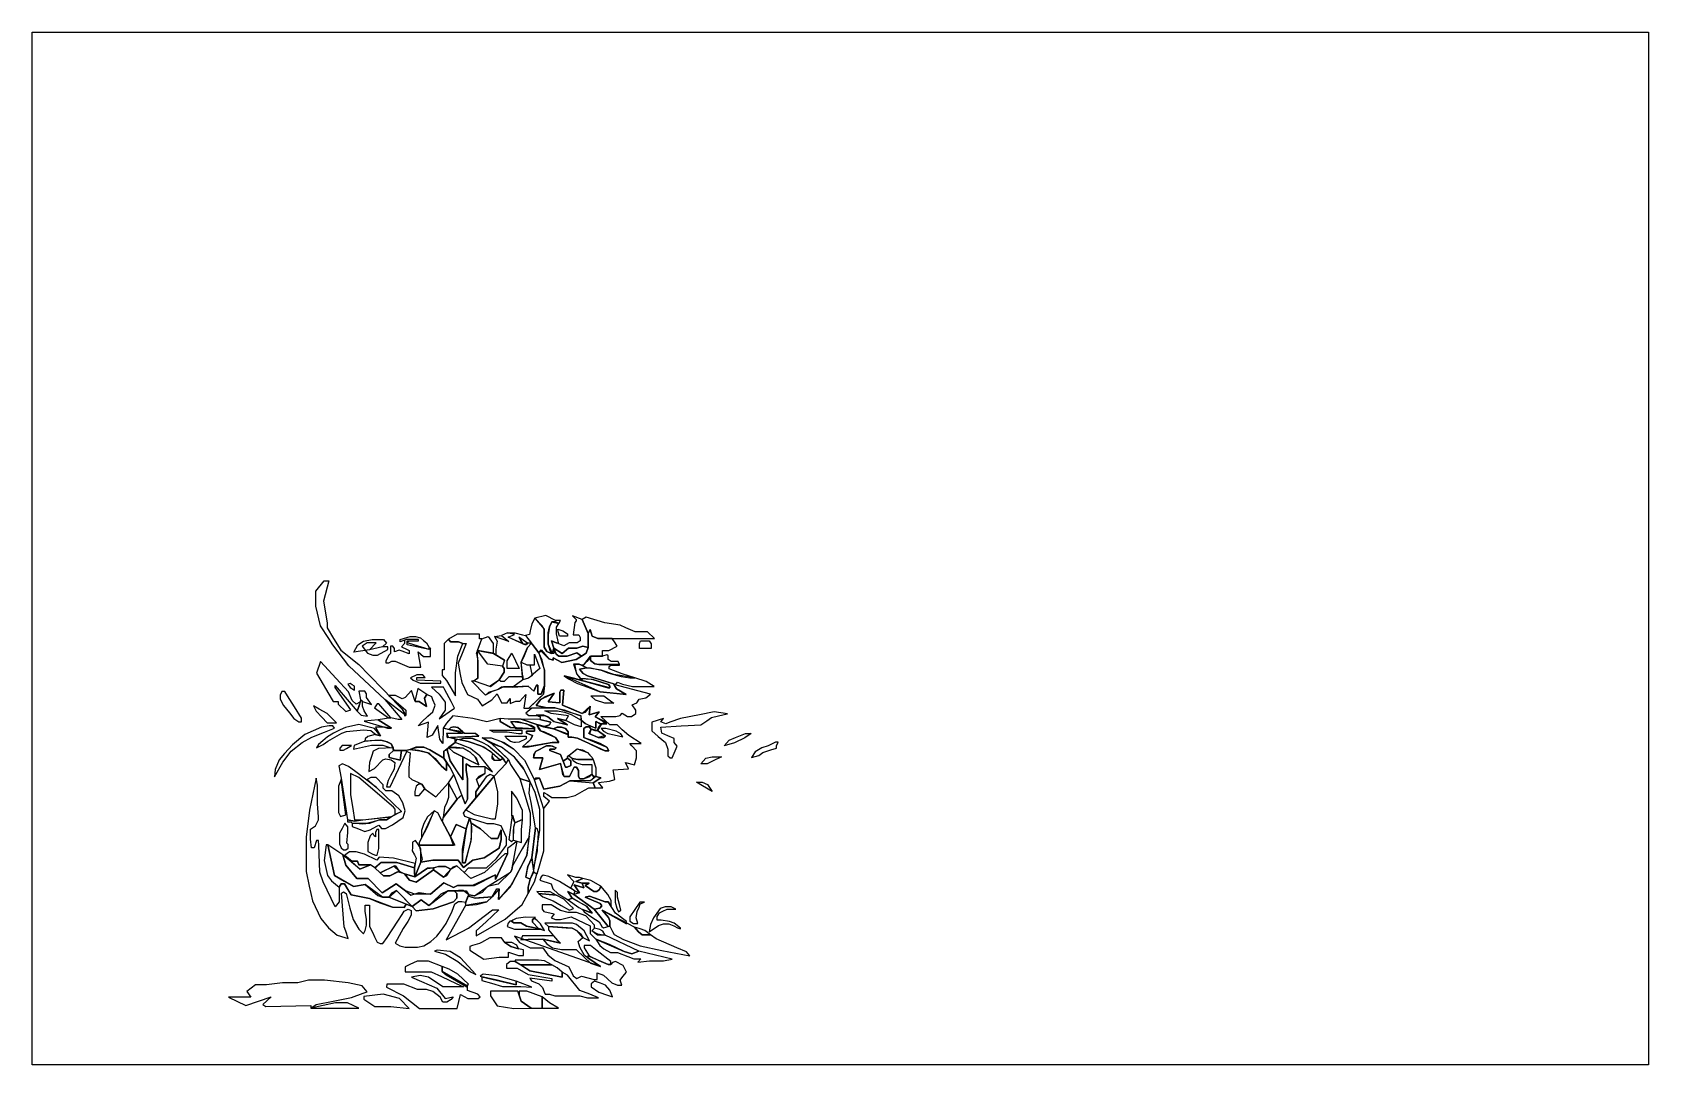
# Model space of a CAD drawing. Header units: millimetres. Extents: x 0 to 465, y 0 to 297.
import ezdxf

# ---------------------------------------------------------------- set-up
doc = ezdxf.new("R2010")
doc.units = ezdxf.units.MM
for name, color, linetype in [('16', 7, 'Continuous'), ('2', 7, 'Continuous'), ('22', 7, 'Continuous'), ('24', 7, 'Continuous'), ('3', 7, 'Continuous'), ('5', 7, 'Continuous'), ('6', 7, 'Continuous'), ('7', 7, 'Continuous'), ('Reference_Drawing', 7, 'Continuous')]:
    doc.layers.add(name, color=color, linetype=linetype)
picture_1 = doc.add_image_def('image1.jpg', size_in_pixel=(5491, 3509))

msp = doc.modelspace()

# ---------------------------------------------------------------- linework, layer by layer
at = {"layer": '16'}
for points in [[(106.35, 105.24), (104.44, 106.24), (102.54, 106.24), (107.44, 101.98), (107.44, 100.51), (106.92, 100.51), (107.42, 100.51), (101.4, 105.05), (106.31, 99.34), (105.22, 99.34), (103.11, 99.85), (99.48, 99.27), (103.3, 96.84), (102.71, 96.84), (101.31, 97.11), (98.71, 97.11), (100.19, 94.61), (98.64, 95.02), (96.52, 94.42), (95.69, 93.78), (95.63, 93.13), (98.52, 93.38), (100.23, 93.37), (101.79, 93.03), (103.18, 92.31), (103.79, 91.31), (103.9, 90.39), (106.22, 90.37), (107.52, 90.38), (110.82, 91.4), (112.56, 91.4), (114.34, 90.62), (118.33, 88.23), (118.33, 88.23), (118.33, 90.27), (119.33, 91.01), (121.66, 92.73), (121.66, 93.66), (119.72, 94.18), (119.72, 94.18), (119.25, 95.43), (123.76, 95.43), (118.21, 96.8), (118.03, 92.4), (118.03, 92.4), (117.21, 93.7), (116.68, 97.65), (115.04, 94.87), (113.57, 94.15), (113.96, 98.59), (111, 97.55), (112, 98.69), (113.73, 100.25), (115.18, 101.55), (115.82, 103.46), (115.21, 105.02), (114.89, 105.85), (113.49, 106.56), (112.81, 105.5), (113.36, 103.04), (111.28, 104.48), (110.09, 104.48), (109.09, 107.67), (107.26, 105.63)], [(125.77, 70.98), (124.76, 67.84), (124.23, 63.98), (123.77, 60.62), (123.77, 58.12), (124.47, 58.12), (126.23, 64.38), (126.38, 67.54), (126.4, 68.43), (126.25, 69.47)], [(89.91, 69.49), (89.13, 67.99), (88.38, 66.58), (88.38, 65.17), (88.38, 64.52), (88.38, 63.56), (88.85, 62.45), (89.53, 61.83), (90.19, 61.83), (90.81, 62.34), (90.81, 63.32), (90.49, 63.78), (90.78, 66.8), (90.78, 68.43)]]:
    msp.add_lwpolyline(points, close=True, dxfattribs=at)
at = {"layer": '2'}
for points in [[(136.83, 123.06), (138.72, 123.83), (136.68, 124.27), (138.76, 124.27), (140.95, 123.72), (141.83, 123.5), (143.56, 121.29), (142.41, 121.28), (142.41, 121.28), (139.96, 123.06), (140.84, 121.31)], [(128.09, 119.22), (132.63, 118.37), (135.77, 116.39), (135.21, 114.68), (130.99, 115.3)], [(126.32, 110.45), (127.08, 110.45), (131.46, 108.92), (134.27, 110.78), (134.78, 110.37), (135.77, 110.37), (136.32, 110.89), (137.18, 111.69), (141.1, 111.69), (141.1, 110.78), (138.18, 108.66), (135.51, 108.66), (134.93, 108.66), (133.98, 107.93), (131.17, 107.06), (130.33, 106.33)], [(119.51, 94.12), (128.44, 94.56), (127.5, 95.33), (124.19, 95.33), (119.25, 95.43), (119.25, 94.31), (119.51, 94.12)], [(119.86, 96.54), (123.71, 95.92), (122.42, 97.01), (121.25, 97.25), (120.41, 97.08)], [(91.56, 83.81), (91.56, 77.7), (92.17, 73.73), (92.68, 70.46), (95.01, 70.46), (103.23, 71.33), (104.37, 72.1), (104.37, 73.55), (103.84, 74.12), (93.92, 82.68)], [(153.95, 88.24), (152.68, 87.3), (153.1, 86.28), (153.38, 85.58), (153.87, 85.58), (154.87, 86.14), (154.87, 86.58), (154.87, 87.44)], [(124.72, 73.34), (127.12, 71.99), (129.36, 71.47), (132.21, 70.79), (133.18, 70.79), (133.92, 75.09), (133.92, 78.54), (132.83, 82.99), (124.72, 73.34)], [(111.93, 65.15), (111.3, 63.93), (111.3, 63.13), (121.1, 63.13), (120.25, 65.53), (117.88, 70.12), (116.65, 72.49), (115.57, 73.02)], [(96.55, 53.61), (100.61, 49.48), (104.68, 52.08), (107.33, 49.99), (108.9, 48.76), (111.23, 49.54), (114.48, 49.03), (118.36, 52.35), (121.15, 50.96), (122.3, 51.54), (127.16, 51.54), (133.22, 54.65), (133.22, 53.31), (136.69, 60.65), (135.94, 60.65), (130.08, 55.35), (126.08, 53.58), (124.19, 55.35), (122.12, 57.27), (120.96, 56.81), (118.26, 53.94), (115.35, 56.05), (110.38, 52.55), (108.52, 53.1), (107.04, 54.91), (105.08, 55.49), (102.87, 54.37), (101.01, 54.37), (100.08, 55.21), (98.47, 56.67), (97.3, 57.5), (94.18, 56.29), (89.35, 60.35), (90.18, 57.42), (93.29, 53.61)]]:
    msp.add_lwpolyline(points, close=True, dxfattribs=at)
at = {"layer": '22'}
for points in [[(144.52, 128.52), (147.2, 125.33), (147.2, 120.2), (148.01, 118.91), (149.26, 118.29), (149.26, 118.29), (148.4, 120.99), (148.4, 124.31), (148.75, 126.05), (149.39, 127.42), (151.44, 127.01), (151.91, 127.84), (150.45, 127.84), (147.69, 129.22)], [(110.56, 110.65), (110.56, 111.45), (111.62, 111.45), (113.02, 111.45), (112.3, 112.17), (110.64, 112.17), (108.82, 111.33), (109.54, 110.69), (111.58, 109.8), (117.52, 109.8), (117.52, 110.35)], [(113.49, 106.56), (110.9, 108.26), (110.09, 104.95), (110.09, 104.48), (111.28, 104.48), (113.36, 103.04), (112.81, 105.5)], [(116.99, 99.5), (119.91, 101.51), (121.45, 102.56), (120.43, 104.47), (118.62, 107.86), (118.22, 108.61), (118.22, 108.61), (117.42, 108.61), (116.95, 108.61), (114.81, 108.61), (114.81, 108.61), (117.03, 106.6), (118.78, 104.34), (118.78, 103.29), (118.78, 102.07)], [(157.56, 111.18), (158.48, 110.45), (163.2, 109.1), (165.49, 108.44), (166.1, 108.44), (166.1, 108.97), (165.74, 109.43), (161.55, 110.71), (159.14, 111.08)], [(80.9, 103.29), (81.64, 101.72), (83.26, 100.01), (84.76, 98.42), (87.46, 98.42), (84.83, 101.07), (82.47, 102.27)], [(94.97, 104.51), (94.42, 104.98), (93.97, 103.23), (93.4, 101.74), (94.62, 100.61), (96.42, 100.31), (95.42, 101.79), (94.95, 103.16), (94.95, 104.21)], [(102.43, 99.85), (103.11, 99.85), (99.62, 103.88), (99.16, 103.88), (98.39, 102.73)], [(160.77, 96.58), (160.3, 95.22), (161.69, 94.61), (162.77, 94.14), (164.29, 94.14), (164.9, 94.53), (162.52, 96.22)], [(163.65, 96.74), (164.29, 95.94), (165.57, 95.28), (167.4, 94.89), (169.86, 94.37), (169.28, 95.22), (167.95, 95.94), (164.96, 96.74)], [(88.4, 91.09), (88.4, 90.49), (89.5, 90.49), (90.37, 91), (91.78, 91.81), (89.09, 91.81)], [(108.25, 82.82), (109.16, 82.1), (111.1, 81.24), (112.04, 80.71), (112.87, 79.41), (116.1, 77.05), (119.71, 81.11), (121.26, 83.43), (120.32, 85.41), (119.15, 86.98), (119.15, 84.69), (117.57, 85.97), (114.1, 89.65), (111.96, 90.24), (111.11, 90.39), (108.64, 90.66), (107.56, 90.38), (107.71, 90.11), (108.64, 89.75), (108.25, 85.44)], [(124.48, 75.11), (123.54, 77.55), (122.23, 76.4), (118.14, 71.13), (117.88, 70.12), (120.25, 65.53), (121.94, 69.15), (124.76, 67.84), (125.77, 70.98), (124.38, 71.44), (123.99, 72.37), (124.72, 73.34), (127.61, 76.78), (127.61, 78.48), (128.48, 79.94), (127.79, 82.2), (130.29, 83.86), (130.29, 85.7), (126.04, 85.86), (124.74, 86.62), (124.74, 84.77), (125.21, 82.26), (125.21, 79.07), (125.21, 76.42)], [(155.29, 88.13), (156.92, 87.83), (158.72, 87.83), (159.72, 87.83), (161.27, 87.83), (161.66, 86.61), (162.04, 85.4), (162.04, 84.12), (162.04, 82.93), (161.52, 82.93), (160.99, 83.59), (160.99, 86.28), (158.28, 86.28), (156.53, 86.8), (155.53, 87.44)], [(138.09, 71.76), (138.77, 69.58), (138.39, 68.4), (138.32, 64.59), (137.86, 64.16), (137.19, 64.67)], [(88.29, 51.05), (88.85, 52.03), (89.75, 52.03), (90.74, 50.44), (91.7, 48.9), (96.98, 47.82), (100, 46.57), (103.64, 45.31), (106.95, 45.28), (107.5, 46.22), (107.03, 46.41), (102.57, 48.21), (102.57, 48.21), (100.72, 48.21), (95.75, 51.89), (92.35, 51.27), (86.92, 54.44), (85.01, 63.24), (84.54, 63.24), (83.98, 58.79), (84.93, 54.4), (86.05, 52.89), (87.77, 51.43)], [(99.72, 59.73), (99.05, 58.84), (95.53, 60.54), (93.16, 61.26), (91.2, 61.26), (89.91, 60.32), (92.03, 58.6), (93.49, 58.6), (93.92, 57.5), (97.3, 57.5), (98.14, 57.02), (98.73, 56.67), (100.31, 58.17), (101.44, 58.17), (104.86, 58.17), (109.89, 56.68), (110.13, 57.9), (103.92, 59.41)], [(111.85, 47.45), (109.24, 45.51), (110.45, 44.25), (115.27, 44.84), (121.13, 46.9), (122.06, 47.96), (122.06, 49.31), (121.38, 50.02), (119.49, 50.02), (117.46, 49.05), (115.18, 46.9), (114.03, 45.81), (112.69, 46.78)], [(157.17, 45.2), (158.23, 44.67), (160.99, 43.64), (159.35, 45.6), (156.91, 47), (155.27, 47.9), (154.08, 47.45)], [(159.05, 48.17), (163.32, 46.42), (163.79, 45.76), (163.21, 45.07), (161.57, 44.73), (165.6, 39.75), (166.06, 39.86), (166.06, 40.6), (166.06, 41.42), (165.7, 42.37), (163.87, 44.49), (170.92, 40.57), (170.92, 41.18), (167.77, 43.64), (165.62, 46.82), (164.75, 46.82), (161.91, 47.9), (160.28, 48.53)], [(174.74, 46.78), (171.89, 42.53), (171.89, 41.74), (171.89, 41.26), (172.93, 40.65), (174.12, 40.65), (173.7, 42.29), (173.99, 44.05), (174.5, 45.37), (174.83, 46.26), (176.06, 46.78)], [(141.89, 42.47), (139.13, 42.06), (138.25, 41.56), (137.86, 41.34), (138.51, 40.87), (140.54, 40.87), (142.18, 39.89), (145.55, 39.21), (143.9, 41.06), (143.9, 41.76), (144.39, 42.11), (144.69, 42.31)], [(177.44, 38.26), (180.13, 40.01), (181.59, 40.57), (183.05, 40.57), (184.48, 39.93), (185.61, 39.43), (186.46, 39.05), (186.46, 39.32), (184.61, 40.76), (183.31, 41.23), (180.9, 41.58), (179.73, 41.58), (179.73, 42.64), (180.42, 43.73), (181.32, 44.18), (182.55, 44.79), (185.07, 44.79), (183.74, 45.43), (181.98, 45.43), (180.6, 44.9), (178.67, 42.29), (177.82, 40.38)], [(174.87, 39.11), (173.22, 39.56), (174.31, 38.23), (175.4, 37.39), (177.79, 37.39), (176.16, 38.57)], [(122.34, 29.65), (126, 26.68), (127.61, 25.92), (123.16, 30.79), (120.2, 32.61), (116.45, 32.98), (115.68, 32.67), (118.82, 31.82)], [(137.61, 34.06), (139.87, 33.38), (139.36, 34.36), (137.91, 35.17), (135.91, 35.17)], [(133.66, 25.56), (129.7, 26.07), (128.77, 25.44), (129.32, 25.3), (139.14, 23.01), (139.14, 24.03)], [(139.99, 21.15), (139.99, 20.01), (140.59, 18.28), (143.51, 16.27), (146.61, 16.27), (146.61, 19.51), (142.23, 21.15)]]:
    msp.add_lwpolyline(points, close=True, dxfattribs=at)
for points in [[(123.85, 121.19), (124.81, 121.19), (123.64, 118.35), (122.49, 115.59), (123.1, 112.3), (123.54, 109.94), (125.19, 106.58), (128.08, 105.2), (129.35, 103.23), (132.12, 104.98), (133.69, 106.76), (134.97, 104.18), (136.61, 104.18), (137.48, 105.38), (137.48, 103.92), (139.09, 104.61), (140.22, 104.61), (141.97, 106.58), (141.35, 102.57), (142.77, 102.57), (145.71, 105.4), (147.02, 106.66), (147.35, 109.08), (146.39, 106.66), (145.4, 106.66), (145.4, 109.19), (145.03, 109.19), (144.27, 107.51), (142.61, 108.97), (139.21, 108.73), (135.51, 108.73), (133.98, 107.93), (132.26, 107.4), (130.33, 106.33), (126.51, 110.25), (128.15, 111.25), (128.15, 115.57), (128.09, 119.22), (129.32, 122.52), (128.62, 122.52), (128.62, 123.28), (128.62, 123.86), (122.19, 123.86), (119.67, 122.42), (120.26, 121.72), (121.44, 121.72), (122.62, 121.72), (123.85, 121.19), (124.81, 121.19)], [(143.65, 102.57), (141.9, 101.15), (142.85, 100.53), (147.2, 100.53), (148.3, 100.07), (149.97, 98.8), (153.95, 97.8), (151.02, 99.62), (153.46, 99.07), (154.17, 100.42), (149.19, 101.1), (147.42, 101.83), (151.05, 101.83), (153.04, 101.46), (154.96, 100.77), (157.86, 99.15), (157.86, 100.44), (150.27, 102.68), (148.09, 102.68), (143.65, 102.57)], [(137.64, 98.77), (138.99, 96.78), (144.51, 96.78), (142.17, 98.11), (137.64, 98.78)]]:
    msp.add_lwpolyline(points, dxfattribs=at)
at = {"layer": '24'}
for points in [[(149.9, 96.66), (147.02, 97.22), (145.11, 97.88), (146.16, 96.05), (150.51, 94.11), (151.48, 92.69), (149.52, 92.69), (143.52, 91.65), (140.96, 91.5), (143.39, 93.64), (143.89, 94.72), (142.14, 95.42), (142.14, 96.02), (144.44, 96.02), (144.44, 96.69), (137.54, 97.02), (134.55, 98.77), (134.55, 99.62), (130.72, 98.71), (126.7, 99.62), (120.92, 100.44), (119.09, 98.25), (118.21, 96.8), (119.86, 96.54), (120.41, 97.08), (121.25, 97.25), (122.42, 97.01), (124.19, 95.5), (127.5, 95.33), (128.44, 94.56), (120.3, 94.14), (122.74, 93.63), (123.97, 93.93), (126.63, 93.93), (129.29, 92.86), (131.15, 91.85), (133.05, 90.23), (134.87, 88.68), (136.25, 86.67), (136.96, 87.84), (132.18, 92.35), (129.34, 94.04), (131.93, 94.04), (134.93, 92.97), (138.39, 90.91), (141.53, 87.65), (142.44, 86.05), (144.37, 82.07), (145.83, 82.42), (147.14, 79.25), (151.77, 80.16), (154.61, 81.71), (161.35, 81.14), (163.52, 82.51), (162.04, 82.93), (161.54, 82.53), (160.99, 83.59), (158.58, 82.23), (157.47, 82.23), (157.06, 82.95), (157.06, 84.64), (156.48, 85.58), (155.82, 85.58), (154.48, 82.9), (152.96, 82.9), (151.88, 86.72), (145.86, 84.92), (146.86, 88.27), (144.14, 88.27), (144.73, 90.09), (147.86, 91.73), (149.56, 91.73), (150.63, 91.21), (150.24, 90.76), (148.88, 90.76), (148.88, 90.4), (151.87, 89.29), (152.68, 87.3), (153.95, 88.24), (153.95, 88.66), (156.73, 90.9), (159.64, 89.82), (160.93, 88.48), (161.27, 87.83), (162.04, 85.4), (162.04, 82.93), (163.52, 82.51), (161.35, 81.14), (161.92, 79.69), (164.11, 79.69), (162.89, 81.19), (165.97, 81.58), (167.51, 82.1), (167.09, 84.81), (171.48, 85.18), (170.57, 86.94), (173.24, 86.26), (173.81, 88.3), (173.81, 90.29), (172.48, 91.74), (171.83, 92.46), (175.13, 92.46), (171.56, 94.69), (169.7, 96.41), (168.24, 97.77), (166.13, 97.77), (163.51, 100.17), (167.88, 100.17), (169.04, 100.53), (169.7, 101.19), (171.19, 100.2), (172.38, 100.2), (173.61, 101.06), (173.61, 102.02), (172.55, 103.57), (173.87, 104.17), (174.57, 105.2), (176.49, 105.56), (177.85, 106.62), (167.28, 109.43), (167.98, 108.21), (170.85, 106.58), (163.28, 107.34), (152.99, 111.93), (158.35, 110.45), (158.48, 110.45), (156.65, 112.39), (156.02, 115.28), (157.25, 115.28), (157.95, 114.93), (158.65, 115.03), (160.55, 117.6), (161.63, 117.6), (163.26, 117.6), (163.98, 117.6), (163.98, 119.24), (165.82, 119.24), (168.2, 120.4), (167.64, 121.42), (166.75, 122.67), (162.7, 122.67), (161.06, 123.28), (160.45, 125.28), (159.89, 124.13), (159.89, 120.1), (159.29, 118.39), (156.45, 116.57), (152.27, 115.76), (149.77, 117.04), (149.77, 116.38), (148.6, 116.79), (146.39, 118.98), (145.72, 118.51), (147.35, 113.52), (147.35, 109.08), (147.02, 106.66), (142.77, 102.57), (148.09, 102.68), (144.94, 103.36), (146.3, 105.19), (150.05, 106.94), (148.36, 104.46), (151.76, 104.17), (151.76, 107.2), (152.01, 107.79), (152.92, 107.79), (152.53, 103.48), (158.11, 101.03), (160.49, 103.21), (160.16, 100.67), (163.07, 101.56), (161.93, 100.08), (165.27, 98.56), (163.67, 98.06), (162.52, 96.22), (164.9, 94.53), (164.16, 94.53), (162.77, 94.14), (160.09, 95.31), (160.77, 96.58), (160.13, 97.22), (159.28, 97.22), (158.59, 96.77), (158.59, 94.18), (165.21, 91.34), (165.79, 90.29), (164.73, 90.29), (156.78, 93.98), (155.15, 94.28), (154.11, 94.28), (154.11, 95.12), (149.9, 96.66), (145.11, 97.88)], [(124.48, 75.11), (125.21, 76.42), (125.21, 79.07), (125.21, 79.9), (125.21, 82.26), (124.74, 84.77), (124.74, 86.62), (126.04, 85.86), (127.82, 85.86), (130.06, 85.86), (132.39, 84.26), (128.75, 88.86), (125.82, 91.09), (121.66, 92.73), (119.68, 91.27), (123.89, 91.05), (125.95, 89.91), (127.18, 88.74), (128.41, 86.25), (126.17, 87.39), (123.84, 88.56), (123.84, 81.98), (120.2, 87.41), (119.33, 90.57), (118.33, 90.27), (118.33, 88.23), (120.18, 85.41), (121.26, 83.43), (124.48, 75.11)]]:
    msp.add_lwpolyline(points, dxfattribs=at)
for points in [[(72.26, 103.33), (73.93, 101.25), (75.25, 99.6), (76.7, 98.67), (77.44, 98.67), (77.44, 99.73), (75.41, 102.96), (73.42, 106.12), (72.64, 107.37), (71.8, 107.37), (71.29, 106.33), (71.29, 105.22)], [(97.55, 103.64), (96.13, 105.64), (96.13, 106.73), (95.68, 107.48), (94.75, 107.48), (93.95, 107.48), (94.42, 104.98), (94.97, 104.51)], [(96.78, 84.36), (98.39, 85.27), (100.86, 87.73), (101.69, 88.01), (103.23, 87.72), (104.23, 86.96), (104.04, 85.06), (103.01, 83.08), (102.35, 81.81), (101.88, 79.92), (102.9, 79.92), (107.71, 90.11), (107.57, 90.37), (106.19, 90.37), (105.84, 87.6), (102.67, 88.43), (102.67, 89.27), (103.9, 90.39), (103.65, 91.15), (99.53, 90.95), (98.07, 90.19), (97.65, 88.99), (96.95, 86.95)], [(121.48, 46.27), (122.6, 47), (123.5, 47), (124.62, 46.73), (124.62, 46.36), (125.56, 48.84), (123.94, 50.13), (122.62, 50.13), (121.38, 50.02), (122.06, 49.31), (122.06, 47.96), (121.13, 46.9), (115.27, 44.84), (110.45, 44.25), (109.24, 45.51), (107.5, 46.22), (106.95, 45.28), (103.64, 45.31), (96.98, 47.82), (91.7, 48.9), (89.75, 52.03), (88.85, 52.03), (88.29, 51.05), (88.29, 48.84), (88.29, 46.83), (87.1, 45.43), (83.67, 52.58), (82.7, 55.38), (82.37, 63.16), (82.31, 64.5), (81.78, 64.5), (81.05, 62.39), (80.26, 62.39), (79.98, 64.86), (79.98, 67.08), (79.98, 67.81), (81.41, 68.73), (82.35, 70.43), (82.35, 71.36), (82.07, 75.03), (82.07, 77.75), (82.07, 80.46), (81.64, 82.48), (79.77, 73.21), (78.79, 65.43), (78.79, 55.62), (79.67, 51.37), (80.59, 47.18), (82.97, 42.04), (85.17, 39.37), (87.67, 37.31), (89.85, 36.61), (90.85, 36.28), (90.14, 38.43), (89.73, 39.66), (88.91, 49.35), (89.46, 49.76), (90.26, 49.26), (91.37, 45.06), (92.25, 41.75), (93.9, 39.04), (95.25, 37.66), (95.78, 38.63), (96.13, 40.19), (96.13, 41.89), (95.78, 44.09), (95.78, 45.39), (95.78, 45.94), (96.96, 45.94), (96.96, 42.33), (96.96, 39.75), (97.9, 37.9), (98.45, 36.81), (99.23, 35.29), (100.04, 34.84), (100.78, 34.84), (102.1, 36.61), (105.1, 41.28), (106.37, 43.26), (106.94, 44.14), (108.11, 44.77), (108.99, 44.38), (108.99, 43), (108.05, 41.18), (106.64, 39.19), (104.93, 35.99), (104.41, 35), (105.7, 34.22), (107.26, 33.78), (109.05, 33.78), (110.78, 33.78), (112.63, 34.25), (114.63, 35.49), (116.39, 36.96), (117.66, 38.72), (119.02, 40.61), (120.74, 44.15)], [(109.99, 78.62), (109.99, 77.45), (111.25, 77.45), (112.87, 79.41), (112.04, 80.71), (111.17, 80.71), (110.43, 80.15)], [(118.14, 71.13), (122.23, 76.4), (119.71, 81.11), (119.71, 79.89), (119.71, 76.93), (119.71, 76.93), (119.21, 75.48), (118.52, 74.06), (118.14, 71.13)], [(143.17, 81.4), (140.24, 82.33), (143.16, 72.52), (143.16, 69.13), (142.22, 60.19), (137.89, 51.91), (134.1, 47.51), (134.23, 50.6), (132.29, 48.34), (130.77, 46.84), (124.62, 45.81), (119.03, 35.91), (125.46, 39.31), (129.94, 42.7), (132.34, 44.52), (134.2, 44.52), (130.51, 41.11), (127.67, 38.48), (127.67, 37.07), (136.01, 41.91), (140.85, 46.09), (142.65, 49.3), (142.65, 51.05), (143.17, 53.35), (141.93, 54.01), (142.56, 57.02), (143.64, 59.52), (144.74, 68.2), (143.44, 75.41), (142.95, 78.16), (143.17, 81.4)], [(97.96, 66.66), (97.14, 65.87), (96.52, 63.95), (96.52, 61.31), (97.96, 60.6), (98.68, 60.25), (99.21, 60.25), (99.67, 62.18), (99.67, 65.93), (99.67, 67.69), (99.05, 67.69), (98.75, 66.82), (98.75, 65.55), (98.34, 65.87)], [(109.21, 61.53), (109.88, 60.37), (110.42, 59.45), (110.13, 57.9), (109.89, 56.68), (109.89, 55.43), (110.04, 54.03), (111.79, 58.25), (111.79, 60.05), (111.79, 62.12), (111.04, 63.25), (110.2, 64.51), (109.35, 64.08), (109.35, 62.52)], [(136.59, 39.76), (138.66, 38.96), (141.21, 38.96), (146.32, 38.96), (142.18, 39.89), (140.54, 40.87), (138.51, 40.87), (137.86, 41.34), (137.36, 41.34), (136.89, 40.7)], [(129.83, 30.36), (134.3, 30.96), (136.97, 30.96), (136.97, 32.36), (139.87, 31.43), (141.23, 31.43), (141.23, 32.02), (141.23, 33.08), (139.87, 33.38), (137.61, 34.06), (135.91, 35.17), (134.93, 36.53), (133.19, 36.53), (131.62, 36.53), (129.24, 35.21), (128.62, 34.87), (126.56, 34.27), (125.83, 34.06), (125.83, 32.91)], [(138.68, 36.95), (140.12, 35.16), (143.23, 33.59), (146.84, 33.59), (148.29, 31.6), (150.24, 30.02), (154.28, 28.15), (155.6, 25.56), (156.66, 24.76), (157.94, 25.44), (161.59, 24.5), (162.49, 24.5), (162.49, 26.46), (164.27, 25.73), (166.65, 23.52), (168.31, 22.84), (169.55, 22.84), (169.04, 24.29), (169.89, 25.35), (170.92, 26.65), (169.93, 28.54), (167.72, 29.73), (166.84, 29.38), (166.4, 28.81), (165.58, 28.81), (159.77, 31.3), (159.77, 30.71), (163.38, 28.24)], [(164.41, 33.35), (166.32, 32.26), (168.31, 32.26), (171.26, 31.15), (172.99, 30.49), (175.03, 30.49), (174.18, 29.53), (177.52, 29.93), (181.56, 29.93), (184, 30.33), (174.42, 32.69), (172.48, 31.94), (170.25, 32.56), (166, 34.6), (162.09, 36.11), (163.24, 34.33)], [(101.83, 22.28), (106.72, 19.77), (111.37, 16.21), (122.23, 16.21), (123.14, 20.23), (125.24, 19.04), (126.66, 19.04), (128.21, 19.04), (128.85, 19.54), (128.12, 20.32), (125.15, 21.37), (125.15, 22.61), (117.86, 26.82), (117.86, 28.27), (113.98, 29.83), (110.73, 29.83), (108.59, 28.8), (107.25, 28.16), (107.25, 26.7), (107.72, 26.7), (111.14, 26.7), (114.7, 26.7), (117.67, 25.34), (121.88, 23.39), (124, 22.42), (118.12, 22.42), (113.93, 25.2), (111.6, 25.7), (109.04, 25.15), (111.96, 23.92), (116.37, 22.06), (118.76, 19.04), (121.04, 19.54), (120.45, 18.77), (119.26, 18.04), (118.12, 18.04), (117.3, 19.41), (115.2, 21.05), (113.33, 21.64), (110.78, 21.64), (106.85, 23.19), (105.16, 23.19), (101.97, 23.19)], [(145.73, 23.27), (146.71, 22.25), (147.26, 20.97), (147.54, 20.34), (148.75, 20.34), (150.28, 19.78), (153.98, 19.78), (157.43, 19.78), (159.72, 19.27), (162.87, 19.27), (160.32, 20.25), (157.46, 21.35), (153.9, 25.73), (152.41, 26.63), (152.41, 25.18), (152.41, 25.18), (143.1, 27.05), (138.89, 29.73), (137.4, 29.73), (136.38, 28.83), (136.38, 27.73), (139.48, 27.73), (142.59, 25.95), (149.43, 24.76), (149.43, 24.03), (143.06, 24.88), (143.61, 24.12)], [(80.09, 17.08), (80.09, 16.22), (93.87, 16.22), (90.63, 17.81), (87.21, 17.81), (80.09, 16.22), (80.09, 16.22), (81.64, 17.36), (86.53, 18.31), (91.81, 19.35), (95.2, 20.55), (96.29, 20.93), (94.88, 22.69), (90.86, 23.51), (84.02, 24.29), (79.45, 24.29), (76.4, 23.51), (71.92, 23.51), (67.31, 23.01), (64.21, 23.01), (61.7, 21.1), (62.84, 19.45), (56.41, 19.45), (61.38, 17.08), (68.73, 19.54), (66.26, 17.31), (67.18, 16.76)], [(163.38, 23.48), (161.68, 24.03), (160.74, 23.27), (160.74, 22.38), (162.95, 20.89), (165.42, 20.04), (166.87, 19.54), (166.1, 21.44), (164.83, 22.89)], [(108.43, 16.17), (105.6, 19), (100.9, 20.32), (95.33, 19.59), (95.33, 18.82), (98.53, 16.72), (102.04, 16.72), (103.09, 16.72)], [(133.7, 16.91), (138.49, 16.13), (143.51, 16.27), (140.59, 18.28), (139.99, 20.01), (139.6, 21.15), (131.74, 21.15), (131.74, 19.78)]]:
    msp.add_lwpolyline(points, close=True, dxfattribs=at)
at = {"layer": '3'}
for points in [[(107.42, 100.51), (101.4, 105.05), (91.02, 114.78), (86.48, 120.8), (85.27, 122.65), (82.89, 126.32), (81.57, 131.91), (81.57, 136.26), (83.98, 139.23), (85.27, 139.23), (83.79, 133.39), (84.81, 127.19), (84.81, 125.71), (86.66, 122.65), (88.69, 119.31), (93.89, 115.15), (93.89, 115.15), (96.86, 112.09), (100.96, 107.87), (105.21, 103.49), (106.3, 102.36), (107.42, 100.51)], [(146.98, 73.6), (146.98, 61.47), (145.13, 54.85), (144.11, 55.45), (145.98, 67.53), (145.98, 73.42), (144.67, 78.29), (143.17, 81.4), (141.16, 85.57), (138.69, 88.49), (134.92, 91.41), (132.18, 92.61), (129.34, 94.04), (131.93, 94.04), (135.73, 92.68), (138.39, 90.91), (141.53, 87.65), (142.44, 86.05), (144.37, 82.07), (146.98, 73.6)]]:
    msp.add_lwpolyline(points, dxfattribs=at)
for points in [[(155.57, 123.68), (157.23, 123.68), (157.59, 122.91), (157.59, 121.99), (156.72, 121.38), (155.92, 121.38), (154.45, 121.38), (152.85, 120.55), (149.29, 121.95), (150.03, 119.9), (152.37, 118.37), (154.22, 119.91), (156.66, 119.91), (158.35, 120.45), (159.89, 120.1), (159.89, 124.13), (158.13, 128.09), (155.41, 129.21), (156.43, 128.16), (156.43, 127.71), (156.08, 127.26)], [(114.18, 120.08), (114.18, 119.5), (108.49, 121.17), (107.85, 121.36), (108.35, 121.93), (110.56, 121.93), (110.56, 121.93), (111.03, 121.93), (111.03, 122.4), (111.03, 122.4), (111.03, 122.4), (111.03, 122.4), (107.62, 122.4), (105.78, 121.71), (105.78, 122.36), (108.71, 123.27), (110.19, 123.27), (111.64, 122.87), (112.55, 122.11), (113.34, 121.44), (114.18, 120.08), (114.18, 119.5)], [(134.97, 123.47), (137.01, 121.75), (132.96, 123.25)], [(142.61, 108.97), (144.27, 107.51), (144.85, 108.79), (145.03, 109.19), (145.4, 109.19), (145.4, 106.66), (146.39, 106.66), (147.35, 109.08), (147.35, 113.52), (146.69, 116.42), (145.72, 118.51), (143.56, 121.29), (142.43, 120.01), (141.44, 117.7), (140.62, 115.8), (142.21, 115.1), (143.09, 115.1), (144.45, 115.1), (144.45, 118.14), (145.95, 114), (143.61, 112.02), (142.71, 111.27), (141.1, 110.78), (138.18, 108.66)], [(151.18, 125.31), (152.62, 124.9), (153.94, 123.97), (153.94, 123.33), (153.07, 123.33), (152.46, 123.33), (151.63, 123.33), (151.25, 124.58)], [(137.92, 118.39), (138.94, 116.26), (140.02, 113.98), (136.62, 113.98), (136.62, 116.26)], [(90.76, 109.53), (91.4, 108.54), (92.64, 107.78), (92.64, 108.89), (91.95, 109.35), (91.42, 109.72)], [(85.69, 93.53), (89.02, 95.44), (90.39, 95.89), (95.27, 96.39), (97.4, 96.16), (98.39, 95.33), (98.64, 95.02), (100.19, 94.61), (98.44, 96.75), (93.95, 97.93), (90.07, 97.06), (88.57, 96.36), (86.64, 95.45), (84.93, 94.34), (83.52, 93.18), (82.27, 92.16), (81.75, 91.18), (83.68, 92.17), (84.95, 93.08)], [(122.74, 93.63), (123.97, 93.93), (126.3, 93.93), (129.29, 92.86), (131.15, 91.85), (133.53, 89.82), (135.45, 88.19), (134.52, 87.63), (131.48, 90.31), (129.04, 91.76), (125.4, 92.97)], [(88.2, 86.04), (88.81, 82.5), (90.68, 70.46), (92.68, 70.12), (95.01, 70.46), (103.23, 71.33), (104.37, 72.1), (106.22, 72.89), (98.96, 79.76), (92.71, 84.52), (90.93, 85.81), (89.24, 86.58)], [(127.61, 78.48), (127.61, 76.78), (132.83, 82.99), (131.73, 83.47), (130.55, 82.81), (128.48, 79.94)], [(128.87, 67.85), (132.01, 65.07), (133.85, 65.07), (134.83, 67.63), (134.83, 64.85), (134.25, 62.29), (129.99, 59.56), (126.72, 58.89), (123.98, 56.74), (122.46, 58.89), (115.15, 58.89), (111.79, 58.25), (110.04, 54.03), (109.89, 55.43), (109.89, 56.68), (104.86, 58.17), (100.31, 58.17), (98.47, 56.67), (100.08, 55.21), (104.41, 57.37), (105.54, 55.73), (107.04, 54.91), (110.04, 54.03), (113.62, 56.6), (114.47, 56.6), (116.87, 57.06), (118.85, 57.06), (120.42, 56.24), (122.12, 57.27), (124.19, 55.35), (125.42, 56.65), (127.35, 56.65), (130.66, 56.65), (133.53, 59.38), (136.36, 63.19), (136.36, 65.34), (134.83, 68.75), (132.77, 69.28), (130.84, 69.28), (125.77, 70.98), (126.25, 69.47)], [(85.01, 63.24), (86.92, 54.44), (89.72, 52.8), (92.35, 51.27), (95.75, 51.89), (95.75, 51.89), (99.35, 48.71), (100.72, 48.21), (102.57, 48.21), (104.79, 50.16), (109.24, 45.51), (111.85, 47.45), (114.03, 45.81), (119.49, 50.02), (123.04, 50.02), (124.81, 50.02), (125.56, 48.84), (127.21, 48.55), (130.96, 51.25), (137.51, 55.42), (137.89, 56.1), (139.44, 64.31), (136.69, 62.22), (136.69, 60.65), (133.22, 53.31), (133.22, 54.65), (126.61, 51.54), (123.59, 51.54), (122.3, 51.54), (121.15, 50.96), (118.36, 52.35), (114.48, 49.03), (110.01, 49.03), (107.33, 49.99), (104.68, 52.08), (100.61, 49.48), (96.55, 53.61), (93.29, 53.61), (90.18, 57.42), (89.35, 60.35)], [(100.08, 55.21), (101.01, 54.37), (102.11, 54.37), (102.87, 54.37), (104.6, 55.25), (105.54, 55.73), (103.96, 57.15)], [(107.04, 54.91), (108.52, 53.1), (110.38, 52.55), (110.38, 52.55), (115.35, 56.05), (115.35, 56.05), (115.35, 56.6), (114.47, 56.6), (113.62, 56.6), (113.62, 56.6), (110.04, 54.03)]]:
    msp.add_lwpolyline(points, close=True, dxfattribs=at)
at = {"layer": '5'}
for points in [[(149.29, 121.95), (150.7, 121.4), (151.31, 121.4), (150.8, 123.97), (150.8, 125.89), (151.44, 127.01), (150.45, 127.42), (149.39, 127.42), (148.75, 126.05), (148.4, 123.74), (148.4, 120.99), (149.01, 119.49), (149.49, 118.29), (150.03, 119.9), (149.29, 121.95), (150.7, 121.4)], [(129.32, 122.52), (129.32, 122.52), (131.08, 123.22), (132.53, 121.24), (132.53, 118.38), (128.09, 119.22), (127.75, 118.3), (128.15, 116.2), (128.15, 114.12), (128.15, 112.32), (128.15, 111.25), (127.08, 110.45), (131.8, 108.8), (134.27, 110.78), (135.7, 112.97), (135.7, 113.97), (135.21, 114.68), (130.99, 115.3), (128.09, 119.22), (127.75, 118.3)], [(139.96, 123.06), (141.12, 121.15), (141.67, 120.95), (142.09, 120.95), (142.09, 121.51)], [(157.99, 117.56), (159.29, 118.39), (159.89, 120.1), (158.35, 120.45), (156.66, 119.91), (154.22, 119.91), (152.37, 118.37), (150.03, 119.9), (150.66, 118.14), (151.39, 117.56), (153.81, 117.56), (156.63, 118.51), (157.99, 117.56), (159.29, 118.39)], [(82.93, 116.06), (81.77, 112.71), (86.2, 105.04), (86.51, 104.51), (88.01, 104.51), (88.01, 103.75), (90.21, 101.64), (91.59, 102.11), (87.11, 108.53), (87.11, 109.13), (93.4, 101.74), (94.42, 104.4), (93.14, 103.75), (91.98, 104.84), (90.9, 107.32), (87.37, 111.16)], [(140.62, 115.8), (142.21, 115.1), (143.09, 115.1), (143.47, 113.24), (143.72, 112.02), (142.71, 111.27), (141.1, 110.78)], [(157.36, 113.81), (158.42, 112.56), (159.64, 111.9), (161.49, 111.34), (163.55, 110.72), (165.6, 110.09), (166.95, 109.68), (167.8, 109.43), (168.28, 110.09), (169.79, 109.46), (172.66, 108.87), (175.79, 108.87), (178.89, 108.87), (176.52, 110.25), (173.26, 111.29), (167.29, 112.27), (163.65, 113.52), (159.45, 114.18)], [(148.09, 102.68), (150.27, 102.68), (152.98, 102.11), (155.32, 101.3), (157.78, 100.44), (157.86, 99.15), (159, 98.18), (162.1, 96.83), (162.1, 98.74), (163.67, 98.06), (165.27, 98.06), (161.93, 100.08), (163.07, 101.56), (160.16, 100.67), (160.49, 103.21), (158.94, 101.32), (158.11, 101.03), (155.1, 102.36), (152.53, 103.48), (152.92, 107.79), (152.01, 107.79), (151.76, 107.2), (151.76, 104.17), (148.36, 104.46), (150.05, 106.94), (147.54, 105.86), (146.06, 104.86), (144.94, 103.36)], [(140.64, 99.43), (145.11, 97.88), (147.02, 97.22), (148.76, 97.82), (149.15, 98.54), (145.94, 99.32)], [(92.37, 90.78), (97.56, 91.98), (100.82, 91.98), (102.79, 91.26), (103.65, 91.15), (103.18, 92.31), (102.02, 92.91), (100.23, 93.37), (95.63, 93.13), (92.6, 91.82)], [(121.96, 91.27), (119.68, 91.27), (121.17, 89.91), (125.33, 87.81), (127, 86.97), (128.41, 86.25), (127.74, 88.2), (125.95, 89.91), (123.89, 91.05)], [(132.19, 88.81), (132.19, 88.18), (132.82, 87.63), (133.75, 87.63), (134.52, 87.63), (132.32, 89.57)], [(155.29, 88.13), (154.23, 88.88), (156.73, 90.9), (158.25, 90.57), (159.64, 89.82), (160.33, 89.1), (160.93, 88.48), (161.27, 87.83), (156.92, 87.83)], [(88.81, 82.06), (88.06, 80.11), (88.06, 77.14), (88.06, 74.31), (88.06, 72.54), (88.64, 71.39), (90.21, 71.87)], [(99.64, 68.94), (100.41, 67.95), (101.63, 67.95), (103.64, 69.03), (106.69, 71.12), (107.25, 73.02), (106.61, 75.33), (105.4, 77.37), (103.39, 78.83), (101.68, 78.83), (100.94, 79.54), (100.94, 80.56), (98.9, 82.6), (97.38, 82.6), (96.29, 82.07), (98.96, 79.76), (98.96, 79.76), (98.96, 79.76), (98.96, 79.76), (106.22, 72.89), (103.23, 71.33), (101.9, 70.43), (99.9, 70.43), (96.98, 69.38), (94.98, 69.25), (92.03, 69.46), (92.03, 68.59), (93.8, 67.84), (95.66, 67.06), (97.14, 67.54), (99.12, 68.61)], [(111.93, 65.15), (113.64, 68.46), (115.57, 73.02), (113.62, 71.37), (112.58, 69.41), (111.93, 67.35)], [(140.94, 70.52), (138.77, 69.58), (138.39, 68.4), (138.32, 67.13), (138.32, 64.59), (140.74, 63.98), (140.74, 67.62), (140.94, 70.52)], [(134.1, 47.51), (137.44, 51.04), (140.58, 57.05), (142.22, 60.19), (142.98, 65.73), (140.91, 62.13), (138.1, 57.24), (137.89, 56.1), (137.51, 55.42), (134, 51.97), (130.96, 51.25), (129.36, 49.58), (127.21, 48.55), (125.56, 48.84), (125.56, 48.5), (127.5, 47.93), (132.29, 48.34), (133.6, 50.6), (134.23, 50.6)], [(144.74, 68.2), (143.64, 59.52), (144.13, 56.08), (145.28, 61.58), (145.28, 62.09), (145.62, 66.58), (145.26, 67.87)], [(165.56, 49.02), (163.53, 51.34), (163.13, 50.42), (162.34, 49.81), (161.54, 49.81), (159.03, 51.55), (160.17, 52.24), (158.15, 52.24), (158.66, 50.89), (155.8, 51.77), (157.36, 49.44), (155.77, 48.93), (161.57, 44.73), (163.21, 45.07), (163.79, 45.76), (163.32, 46.42), (159.05, 48.17), (160.28, 48.53), (164.75, 46.82), (165.62, 46.82), (166.45, 45.6), (166.45, 47.24)], [(102.57, 48.21), (109.24, 45.51), (105.65, 49.27), (104.79, 50.16), (103.33, 49.35)], [(144.39, 42.11), (143.9, 41.76), (143.9, 41.06), (145.55, 39.21), (147.29, 38.65), (146.15, 40.53), (145.14, 41.61)], [(160.96, 38.48), (162.58, 37.66), (164.75, 37.32), (164.09, 38.43), (163.19, 38.93), (161.7, 39.33)], [(142.63, 36.1), (146.88, 36.1), (151.9, 35), (149.94, 37.08), (145.56, 37.08), (141.01, 37.08), (140.46, 35.89)], [(145.61, 30.07), (142.12, 30.07), (138.89, 30.07), (138.89, 29.73), (140.49, 28.71), (149.43, 28.71), (147.31, 29.85)]]:
    msp.add_lwpolyline(points, close=True, dxfattribs=at)
at = {"layer": '6'}
for points in [[(92.46, 118.67), (93.59, 120.82), (95.29, 121.88), (97.79, 122.35), (100.21, 122.35), (101.01, 122.35), (101.86, 121.33), (100.72, 120.23), (96.94, 119.34)], [(132.63, 118.37), (135.77, 116.39), (135.21, 114.68), (135.7, 113.97), (135.7, 112.97), (134.27, 110.78), (134.78, 110.37), (135.77, 110.37), (137.18, 111.69), (141.1, 111.69), (140.62, 115.8), (142.43, 120.01), (143.56, 121.29), (142.41, 121.28), (142.09, 120.95), (141.12, 121.15), (136.83, 123.06), (138.72, 123.83), (136.68, 124.27), (134.97, 123.47), (137.01, 121.75), (132.96, 123.25), (133.69, 121.85), (133.33, 119.58), (133.33, 117.93), (135.77, 116.39)], [(95.45, 98.89), (101.31, 97.11), (102.19, 96.84), (103.3, 96.84), (99.48, 99.27)], [(69.66, 82.85), (72.03, 87.09), (74.48, 90.2), (77.59, 92.74), (80.36, 94.24), (84, 95.68), (86.92, 96.84), (86.39, 97.47), (85.41, 97.47), (83.13, 97.15), (78.4, 95.02), (74.88, 92.07), (72.57, 89.54), (70.95, 87.75), (69.89, 84.98)], [(136.25, 86.67), (132.83, 82.99), (131.73, 83.47), (130.55, 82.81), (129.32, 81.11), (128.48, 79.94), (127.79, 82.2), (128.53, 82.99), (130.29, 83.86), (130.29, 85.7), (132.39, 84.26), (128.75, 88.86), (125.82, 91.09), (123.93, 91.88), (121.66, 92.73), (122.18, 93.66), (125.4, 92.97), (129.85, 91.5), (131.48, 90.31), (132.32, 89.57), (132.19, 88.81), (132.82, 87.63), (134.52, 87.63), (135.45, 88.19)], [(149.9, 96.66), (151.42, 96.05), (152.72, 95.53), (153.76, 95.12), (154.11, 94.98), (154.11, 95.83), (153.34, 96.72), (152.25, 97.13), (150.98, 97.13)], [(119.15, 84.69), (119.15, 86.98), (118.33, 88.23), (114.34, 90.62), (112.56, 91.4), (110.29, 91.4), (108.64, 90.66), (111.44, 90.33), (113.82, 89.76), (115.89, 88.13), (117.57, 85.97)], [(132.18, 92.35), (134.44, 90.22), (136.96, 87.84), (137.58, 86.36), (140.24, 82.33), (143.17, 81.4), (141.4, 85.08), (138.69, 88.49), (134.92, 91.41)], [(144.37, 82.07), (146.98, 73.6), (148.71, 75.86), (147.16, 77.15), (147.16, 78.34), (148.14, 77.72), (149.43, 76.9), (151.73, 76.9), (153.81, 76.9), (156.16, 77.46), (158.82, 78.97), (160.1, 79.69), (161.92, 79.69), (161.35, 81.14), (163.52, 82.51), (162.04, 82.93), (160.51, 81.71), (157.05, 81.71), (154.61, 81.71), (151.77, 80.16), (149.07, 79.63), (147.14, 79.25), (145.83, 82.42), (144.86, 82.42)], [(137.83, 78.71), (137.83, 71.79), (138.77, 69.58), (140.94, 70.52), (140.94, 73.18), (139.35, 76.7), (137.83, 78.71)], [(92.03, 69.46), (96.14, 69.46), (98.45, 70.06), (99.9, 70.43), (101.9, 70.43), (103.23, 71.33), (92.68, 70.12), (92.68, 70.12), (92.68, 70.12), (92.68, 70.12), (90.68, 70.46), (90.68, 70.46), (90.68, 69.87), (91.57, 69.87)], [(94.18, 56.29), (97.3, 57.5), (94.91, 57.5), (93.92, 57.5), (93.49, 58.6), (91.74, 58.6)], [(115.35, 56.05), (118.26, 53.94), (119.19, 54.45), (120.37, 56.26), (118.85, 57.06), (116.87, 57.06), (115.35, 56.6)], [(145.13, 54.85), (144.11, 55.45), (143.17, 53.35), (142.65, 51.05), (142.65, 49.3), (144.45, 52.65)], [(146, 53.06), (149.28, 52), (149.73, 50.63), (151.22, 49.17), (154.08, 47.45), (155.27, 47.9), (154.05, 49.83), (155.77, 48.93), (156.11, 49.89), (151.67, 52.72), (148.57, 54.15), (146.93, 54.55), (146.37, 54.04)], [(159.03, 51.55), (161.54, 49.81), (162.34, 49.81), (163.13, 50.42), (163.53, 51.34), (160.67, 53.04), (158.31, 53.62), (156.3, 52.69), (158.15, 52.24), (160.17, 52.24)], [(145.07, 49.83), (145.65, 49.28), (150.69, 48.8), (148.96, 49.78), (147.24, 49.78)], [(158.34, 36.57), (160.25, 35.62), (158.74, 38.48), (156.56, 40.39), (155.4, 40.68), (147.4, 40.68), (148.51, 39.75), (153.57, 39.41), (155.25, 39.29), (156.7, 38.56), (157.7, 37.66)]]:
    msp.add_lwpolyline(points, close=True, dxfattribs=at)
msp.add_lwpolyline([(157.95, 114.93), (159.45, 114.18), (160.58, 114.18), (163.65, 113.52), (165.54, 112.79), (167.29, 112.27), (169.39, 111.68), (171.83, 111.29), (173.26, 111.29), (169.66, 112.49), (165.88, 113.96), (165.88, 114.61), (166.35, 114.95), (168.86, 114.95), (168.86, 115.17), (162.92, 115.17), (161.78, 115.4), (160.55, 116.27), (160.55, 117.23), (159.53, 116.07), (158.65, 115.03), (157.95, 114.93)], dxfattribs=at)
at = {"layer": '7'}
for p, q in [((152.99, 111.93), (154.18, 111.04)), ((155.65, 111.2), (152.99, 111.93)), ((157.25, 115.28), (155.63, 115.28)), ((155.63, 115.28), (156.16, 113.78)), ((156.16, 113.78), (156.65, 112.39)), ((156.65, 112.39), (157.56, 111.18)), ((157.95, 114.93), (157.25, 115.28)), ((157.36, 113.81), (159.45, 114.18)), ((158.42, 112.56), (157.36, 113.81)), ((159.45, 114.18), (157.95, 114.93)), ((159.64, 111.9), (158.42, 112.56)), ((167.18, 109.61), (159.64, 111.9)), ((154.18, 111.04), (156.78, 109.69)), ((158.48, 110.45), (155.65, 111.2)), ((156.78, 109.69), (159.79, 108.6)), ((157.56, 111.18), (160.96, 110.96)), ((166.1, 108.44), (158.48, 110.45)), ((159.79, 108.6), (163.28, 107.34)), ((160.96, 110.96), (165.74, 109.43)), ((163.28, 107.34), (167.12, 106.95)), ((165.74, 109.43), (165.74, 109.43)), ((165.74, 109.43), (166.1, 108.97)), ((166.1, 108.97), (166.1, 108.44)), ((167.12, 106.95), (170.85, 106.58)), ((167.58, 108.9), (167.18, 109.61)), ((167.98, 108.21), (167.58, 108.9)), ((170.85, 106.58), (167.98, 108.21))]:
    msp.add_line(p, q, dxfattribs=at)
for points in [[(141.83, 123.5), (145.72, 118.51), (146.39, 119.35), (148.6, 116.79), (149.77, 116.38), (149.77, 117.04), (152.27, 115.76), (156.45, 116.57), (157.99, 117.56), (156.63, 118.51), (153.81, 117.56), (152.01, 117.56), (151.39, 117.56), (150.65, 118.14), (150.03, 119.9), (150.03, 118.29), (149.26, 118.29), (148.01, 118.91), (147.2, 120.2), (147.2, 125.33), (146.61, 126.32), (144.52, 128.52), (143.68, 126.84), (143.24, 124.82), (143.01, 123.79)], [(158.13, 128.09), (159.89, 124.13), (160.45, 125.28), (161.06, 123.28), (162.7, 122.67), (166.75, 122.67), (173.56, 122.67), (177.2, 122.67), (178.99, 122.67), (176.94, 124.56), (173.35, 124.56), (170.74, 125.74), (169.05, 126.5), (164.7, 127.17), (159.27, 128.81)], [(94.9, 120.4), (96.43, 118.45), (97.96, 117.81), (99.27, 117.81), (102.29, 119.47), (102.29, 120.23), (100.72, 120.23), (96.94, 119.34), (98.89, 121.42), (96.35, 121.42)], [(118.49, 121.24), (118.49, 120.01), (118.49, 116.26), (118.49, 113.64), (117.85, 113.64), (117.85, 111.98), (119.14, 110.54), (121.76, 106.15), (121.76, 112.73), (122.35, 117.6), (123.85, 121.19), (122.62, 121.72), (120.26, 121.72), (119.67, 122.42)], [(174.89, 122), (177.4, 122), (177.96, 121.13), (177.96, 119.75), (177.15, 119.75), (174.64, 119.75), (174.64, 121.18)], [(163.98, 117.6), (163.26, 117.6), (161.63, 117.6), (160.55, 117.6), (160.55, 116.27), (161.78, 115.4), (162.92, 115.17), (165.58, 115.17), (168.93, 115.17), (168.48, 116), (167.67, 116), (166.45, 116), (165.64, 116.58), (165.58, 116.97), (165.66, 117.59), (165.57, 117.83), (165.26, 117.9)], [(160.65, 106.12), (164.4, 106.12), (166.31, 104.75), (167.25, 104.07), (164.67, 104.07), (161.97, 104.9)], [(134.55, 99.62), (134.55, 98.77), (137.54, 97.02), (139.01, 97.02), (137.6, 98.77), (139.78, 98.77), (142.08, 98.1), (143.51, 97.69), (144.44, 97.1), (144.44, 96.02), (142.14, 96.02), (142.14, 96.02), (142.14, 95.42), (143.89, 94.72), (143.39, 93.64), (142.67, 93.01), (140.96, 91.5), (142.67, 91.5), (144.8, 91.87), (147.27, 92.3), (149.52, 92.69), (151.48, 92.69), (150.51, 94.11), (149.04, 94.89), (147.44, 95.73), (146.16, 96.05), (145.47, 96.91), (145.11, 97.88), (140.64, 99.43), (136.85, 99.43)], [(144.95, 100.59), (146.06, 100.15), (146.06, 99.76), (145.94, 99.32), (149.15, 98.54), (148.76, 97.82), (147.02, 97.22), (149.9, 96.66), (150.98, 97.13), (152.25, 97.13), (153.34, 96.72), (154.11, 95.83), (154.11, 94.28), (154.54, 94.28), (155.15, 94.28), (156.78, 93.98), (158.25, 93.28), (159.75, 92.58), (160.74, 92.12), (162.16, 91.47), (163.55, 90.83), (164.73, 90.29), (165.79, 90.29), (165.21, 91.34), (163.29, 92.45), (160.8, 93.37), (159.61, 93.8), (158.59, 94.18), (158.59, 95.78), (158.59, 96.77), (159.28, 97.22), (160.13, 97.22), (160.77, 96.58), (161.83, 96.22), (162.52, 96.22), (162.91, 97.3), (163.52, 97.91), (162.1, 98.74), (162.1, 96.83), (160.94, 97.19), (159, 98.18), (157.86, 99.15), (157.86, 97.19), (155.92, 97.77), (153.46, 99.07), (151.02, 99.62), (153.95, 97.8), (150.13, 98.68), (148.3, 100.07), (147.11, 100.57), (145.81, 100.57)], [(180.75, 97.09), (186.62, 97.47), (188.6, 97.6), (192.26, 97.84), (193.98, 98.99), (195.36, 99.93), (198.95, 100.75), (199.91, 100.97), (196.08, 101.51), (191.87, 100.68), (186.41, 99.61), (183.41, 98.54), (182.21, 98.12), (180.78, 98.65), (181.51, 99.58), (178.16, 98.61), (178.16, 96.06), (180.02, 94.47), (182.13, 92.68), (182.82, 90.81), (182.82, 88.88), (183.44, 88.33), (183.99, 88.33), (185.48, 91.68), (184.65, 92.68), (184.65, 93.88), (182.82, 94.64), (181.04, 95.38)], [(131.63, 96.23), (136.57, 96.23), (140.8, 96.23), (140.8, 95.22), (139.87, 95.22), (136.57, 95.7), (135.2, 95.7), (133.26, 95.7), (132.6, 95.7)], [(135.95, 94.56), (142.08, 94.56), (142.08, 93.76), (140.02, 92.83), (139.01, 92.71), (138.55, 92.76), (137.57, 93.05), (136.65, 93.68)], [(198.98, 91.78), (200.4, 93.37), (202.23, 94.13), (205.16, 95.34), (206.72, 95.34), (204.96, 94.06), (201.95, 92.64)], [(106.22, 90.37), (103.9, 90.39), (102.67, 89.27), (102.67, 88.43), (105.84, 87.6)], [(123.84, 81.98), (123.84, 88.56), (121.17, 89.91), (119.68, 91.27), (119.33, 90.57), (120.2, 87.41), (122.7, 83.51)], [(145.86, 84.92), (151.88, 86.72), (152.21, 85), (152.5, 83.49), (152.96, 82.9), (153.71, 82.9), (154.48, 82.9), (155.15, 84.23), (155.82, 85.58), (156.48, 85.58), (157.06, 84.64), (157.06, 82.95), (157.47, 82.23), (158.58, 82.23), (160.02, 82.84), (160.99, 83.59), (160.99, 86.28), (158.28, 86.28), (156.53, 86.8), (155.53, 87.44), (155.29, 88.13), (154.23, 88.88), (153.95, 88.66), (153.95, 88.24), (154.87, 87.44), (154.87, 86.14), (153.87, 85.58), (153.38, 85.58), (152.68, 87.3), (151.87, 89.29), (148.88, 90.4), (148.88, 90.76), (150.24, 90.76), (150.63, 91.21), (149.02, 91.73), (147.86, 91.73), (145.53, 90.51), (144.73, 90.09), (144.14, 89.13), (144.14, 88.27), (146.86, 88.27)], [(192.32, 86.57), (193.7, 88.19), (195.53, 88.64), (198.22, 88.64), (195.63, 87.36), (194.09, 86.6)], [(209.79, 91.16), (207.89, 90.02), (206.89, 88.43), (208.96, 88.95), (210.14, 89.85), (212.45, 90.57), (214.04, 91.07), (214.04, 91.78), (214.49, 92.78), (213.76, 92.78), (211.66, 91.74)], [(191.01, 81.27), (192.63, 81.27), (194.19, 80.65), (195.5, 78.62), (192.8, 80.24)], [(121.49, 63.13), (111.3, 63.13), (112.13, 59.06), (111.79, 58.25), (115.15, 58.89), (122.46, 58.89), (123.98, 56.74), (126.72, 58.89), (129.99, 59.56), (134.25, 62.29), (134.83, 64.85), (134.83, 67.63), (133.85, 65.07), (132.01, 65.07), (128.87, 67.85), (126.25, 69.47), (126.25, 64.91), (124.47, 58.12), (123.77, 58.12), (123.77, 62.03), (124.76, 67.84), (121.94, 69.15), (120.25, 65.53)], [(141.93, 54.01), (143.17, 53.35), (144.25, 55.76), (143.64, 59.52), (142.56, 57.02), (142.23, 55.79)], [(155.77, 52.67), (154.86, 50.86), (156.11, 49.89), (157.36, 49.44), (155.8, 51.77), (158.66, 50.89), (158.15, 52.24), (156.3, 52.69), (158.31, 53.62), (157.36, 53.85), (156.33, 53.85), (153.94, 54.65)], [(125.23, 48.5), (124.62, 46.73), (124.62, 45.81), (127.74, 46.1), (130.77, 46.84), (132.29, 48.34), (127.14, 47.89)], [(146.82, 48.3), (149.76, 47.13), (152.09, 45.84), (154.53, 44.48), (155.61, 44.91), (154.39, 46.13), (152.9, 47.62), (150.69, 48.8), (145.65, 49.28)], [(163.79, 39.8), (164.27, 39.43), (165.6, 39.75), (161.57, 44.73), (155.77, 48.93), (154.05, 49.83), (155.27, 47.9), (159.35, 45.6), (160.99, 43.64), (158.23, 44.67), (158.74, 44.01), (160.96, 42.5), (163.04, 41.1)], [(168.64, 43.97), (169.25, 44.48), (168.85, 46.1), (168.33, 48.23), (168.33, 49.55), (167.63, 50.24), (167.63, 48.46), (167.63, 46.76), (168.14, 45.09)], [(150.07, 43.41), (149.26, 42.22), (150.5, 41.75), (151.94, 41.75), (155, 42.52), (160.45, 39.93), (160.45, 38.91), (160.45, 37.76), (162.09, 36.11), (170.25, 32.56), (172.48, 31.94), (174.42, 32.69), (164.75, 37.32), (162.58, 37.32), (160.96, 38.48), (161.7, 39.33), (161.7, 40.18), (159.21, 42.82), (156.53, 43.79), (154.15, 43.79), (151.9, 44.39), (149.26, 45.96), (147.94, 45.96), (146.63, 45.96), (146.63, 44.77), (147.09, 44.13)], [(166.85, 38.37), (167.35, 37.44), (170.01, 36.06), (174.84, 34.25), (181.11, 32.82), (189.13, 31.36), (188.15, 32.48), (185.36, 33.67), (179.39, 36.23), (177.79, 37.39), (175.4, 37.39), (174.31, 38.23), (173.22, 39.56), (163.87, 44.49), (165.7, 42.37), (166.06, 41.42), (166.06, 39.86)], [(157.04, 35.42), (158.34, 36.57), (156.7, 38.56), (155.25, 39.29), (148.51, 39.75), (148.51, 38.78), (149.94, 37.08), (151.65, 35.05), (146.88, 36.1), (147.99, 34.78), (149.65, 33.59), (152.24, 33.13), (156.41, 33.13), (158.79, 30.87), (160.5, 29.25), (163.38, 28.24), (158.79, 31.38), (157.51, 33.81)], [(158.75, 33.64), (160.19, 31.3), (162.95, 30.02), (165.58, 28.81), (166.4, 28.81), (166.4, 29.73), (162.49, 32.79), (160.55, 34.3), (158.75, 34.3)], [(117.86, 28.27), (117.86, 27.55), (117.86, 26.82), (119, 25.86), (125.01, 22.36), (125.46, 23.13), (122.43, 26.05), (119.91, 27.46)], [(150.92, 27.86), (149.43, 28.71), (140.49, 28.71), (143.1, 27.05), (152.41, 25.18), (152.41, 26.63)], [(143.69, 22.33), (139.14, 24.03), (139.14, 23.01), (133.66, 24.29), (129.32, 25.3), (129.32, 24.25), (132.04, 23.44), (135.21, 22.5), (140.46, 22.5)], [(148.76, 17.78), (146.61, 19.51), (146.61, 16.27), (151.31, 16.27)]]:
    msp.add_lwpolyline(points, close=True, dxfattribs=at)
msp.add_lwpolyline([(107.07, 122.2), (107.07, 121.25), (106.23, 120.23), (107.63, 119.59), (108.4, 119.24), (108.4, 118.24), (106.4, 119), (105.55, 119.32), (104.2, 118.79), (104.2, 119.81), (103.73, 120.44), (103.05, 120.44), (103.05, 118.32), (102.41, 117.77), (101.69, 116.16), (101.69, 115.61), (102.58, 115.61), (103.39, 116.12), (104.41, 116.12), (108.4, 114.42), (111.75, 114.42), (110.94, 118.79), (112.47, 117.43), (113.57, 117.43), (114.55, 117.43), (114.55, 118.66), (114.55, 119.93), (114.18, 119.5), (107.8, 120.78), (107.8, 121.93), (111.03, 121.93), (111.03, 122.4), (107.62, 122.4), (107.07, 122.2)], dxfattribs=at)

# ---------------------------------------------------------------- pictures from other files: only their frames are drawn
at = {"layer": 'Reference_Drawing'}
image = msp.add_image(picture_1, insert=(0, 0), size_in_units=(464.9, 297.1), dxfattribs=at)
image.dxf.flags = 7

doc.saveas('drawing.dxf')
